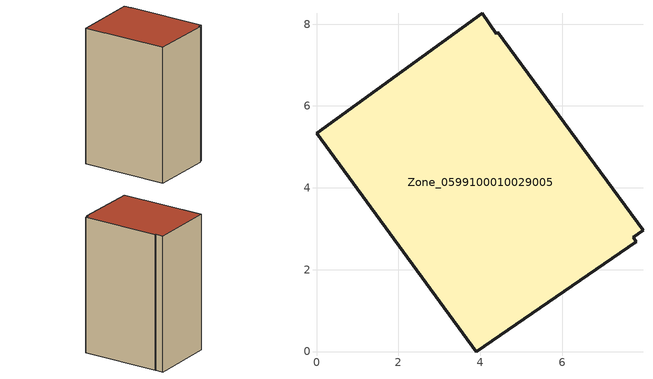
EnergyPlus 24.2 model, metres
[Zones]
Zone_0599100010029005
 floor ground (C_G): 4.05,8.26 4.39,7.76 4.43,7.8 7.98,2.96 7.74,2.79 7.81,2.69 3.9,0 0,5.34 z0
 wall outside (C_F): 7.98,2.96 4.43,7.8 4.39,7.76 4.05,8.26 0,5.34 3.9,0 7.81,2.69 7.74,2.79 7.98,2.96 z0:10.59
 roof outside (C_R): 7.74,2.79 7.98,2.96 4.43,7.8 4.39,7.76 4.05,8.26 0,5.34 3.9,0 7.81,2.69 z10.59
[BUILDING]
Pand.0599100010029005: North Axis=0; Terrain=City; Loads Convergence Tolerance Value=0.04; Temperature Convergence Tolerance Value=0.4; Solar Distribution=FullExterior; Maximum Number of Warmup Days=25; Minimum Number of Warmup Days=1
[Site:Location]
Rotterdam.The.Hague.AP_ZH_NLD Design_Conditions: Latitude=51.96; Longitude=4.45; Time Zone=1; Elevation=-4.5
[SITE:GROUNDTEMPERATURE:BUILDINGSURFACE]
18, 18, 18, 18, 18, 18, 18, 18, 18, 18, 18, 18
[MATERIAL] Thermal Absorptance=0.9; Solar Absorptance=0.7; Visible Absorptance=0.7
Name | Roughness | Thickness | Conductivity | Density | Specific Heat
G.TI.1946 | MediumSmooth | 0.15 | 1 | 540 | 1210
F.TI.1946 | Rough | 0.3 | 0.857143 | 1920 | 840
R.TI.1946 | MediumRough | 0.2 | 0.1 | 1500 | 1000
[CONSTRUCTION]
C_G: G.TI.1946
C_F: F.TI.1946
C_R: R.TI.1946
[ZONE]
Zone_0599100010029005: Type=1; Multiplier=1; Ceiling Height=Autocalculate; Volume=Autocalculate; Floor Area=autocalculate; Part of Total Floor Area=Yes
[ZONEINFILTRATION:DESIGNFLOWRATE]
Infil_Zone_0599100010029005: Zone or ZoneList or Space or SpaceList=Zone_0599100010029005; Schedule=AlwaysOn; Design Flow Rate Calculation Method=Flow/Area; Flow Rate per Floor Area=0.003; Constant Term Coefficient=1; Temperature Term Coefficient=0; Velocity Term Coefficient=0; Velocity Squared Term Coefficient=0
[HVACTEMPLATE:ZONE:IDEALLOADSAIRSYSTEM]
Zone_0599100010029005: Maximum Heating Supply Air Temperature=50; Minimum Cooling Supply Air Temperature=13; Maximum Heating Supply Air Humidity Ratio=0.0156; Minimum Cooling Supply Air Humidity Ratio=0.0077; Heating Limit=NoLimit; Cooling Limit=NoLimit; Dehumidification Control Type=ConstantSensibleHeatRatio; Cooling Sensible Heat Ratio=0.7; Dehumidification Setpoint=60; Humidification Control Type=None; Humidification Setpoint=30; Outdoor Air Method=None; Outdoor Air Flow Rate per Person=0.00944; Outdoor Air Flow Rate per Zone Floor Area=0; Outdoor Air Flow Rate per Zone=0; Demand Controlled Ventilation Type=None; Outdoor Air Economizer Type=NoEconomizer; Heat Recovery Type=None; Sensible Heat Recovery Effectiveness=0.7; Latent Heat Recovery Effectiveness=0.65
[ZONECONTROL:THERMOSTAT]
ThermostatControl_Zone_0599100010029005: Zone or ZoneList=Zone_0599100010029005; Control Type Schedule=DualSetpointControlType; Control 1=Thermostat_Zone_0599100010029005; Temperature Difference Between Cutout And Setpoint=0
[THERMOSTATSETPOINT:DUALSETPOINT]
Thermostat_Zone_0599100010029005: Heating Setpoint Temperature Schedule=HeatingSetpoint_Zone_0599100010029005; Cooling Setpoint Temperature Schedule=CoolingSetpoint_Zone_0599100010029005
[SCHEDULE:COMPACT]
HeatingSetpoint_Zone_0599100010029005: Through: 12/31, For: AllDays, Until: 24:00, 21
CoolingSetpoint_Zone_0599100010029005: Through: 12/31, For: AllDays, Until: 24:00, 24
DualSetpointControlType: Through: 12/31, For: AllDays, Until: 24:00, 4
AlwaysOn: Through: 12/31, For: AllDays, Until: 24:00, 1
